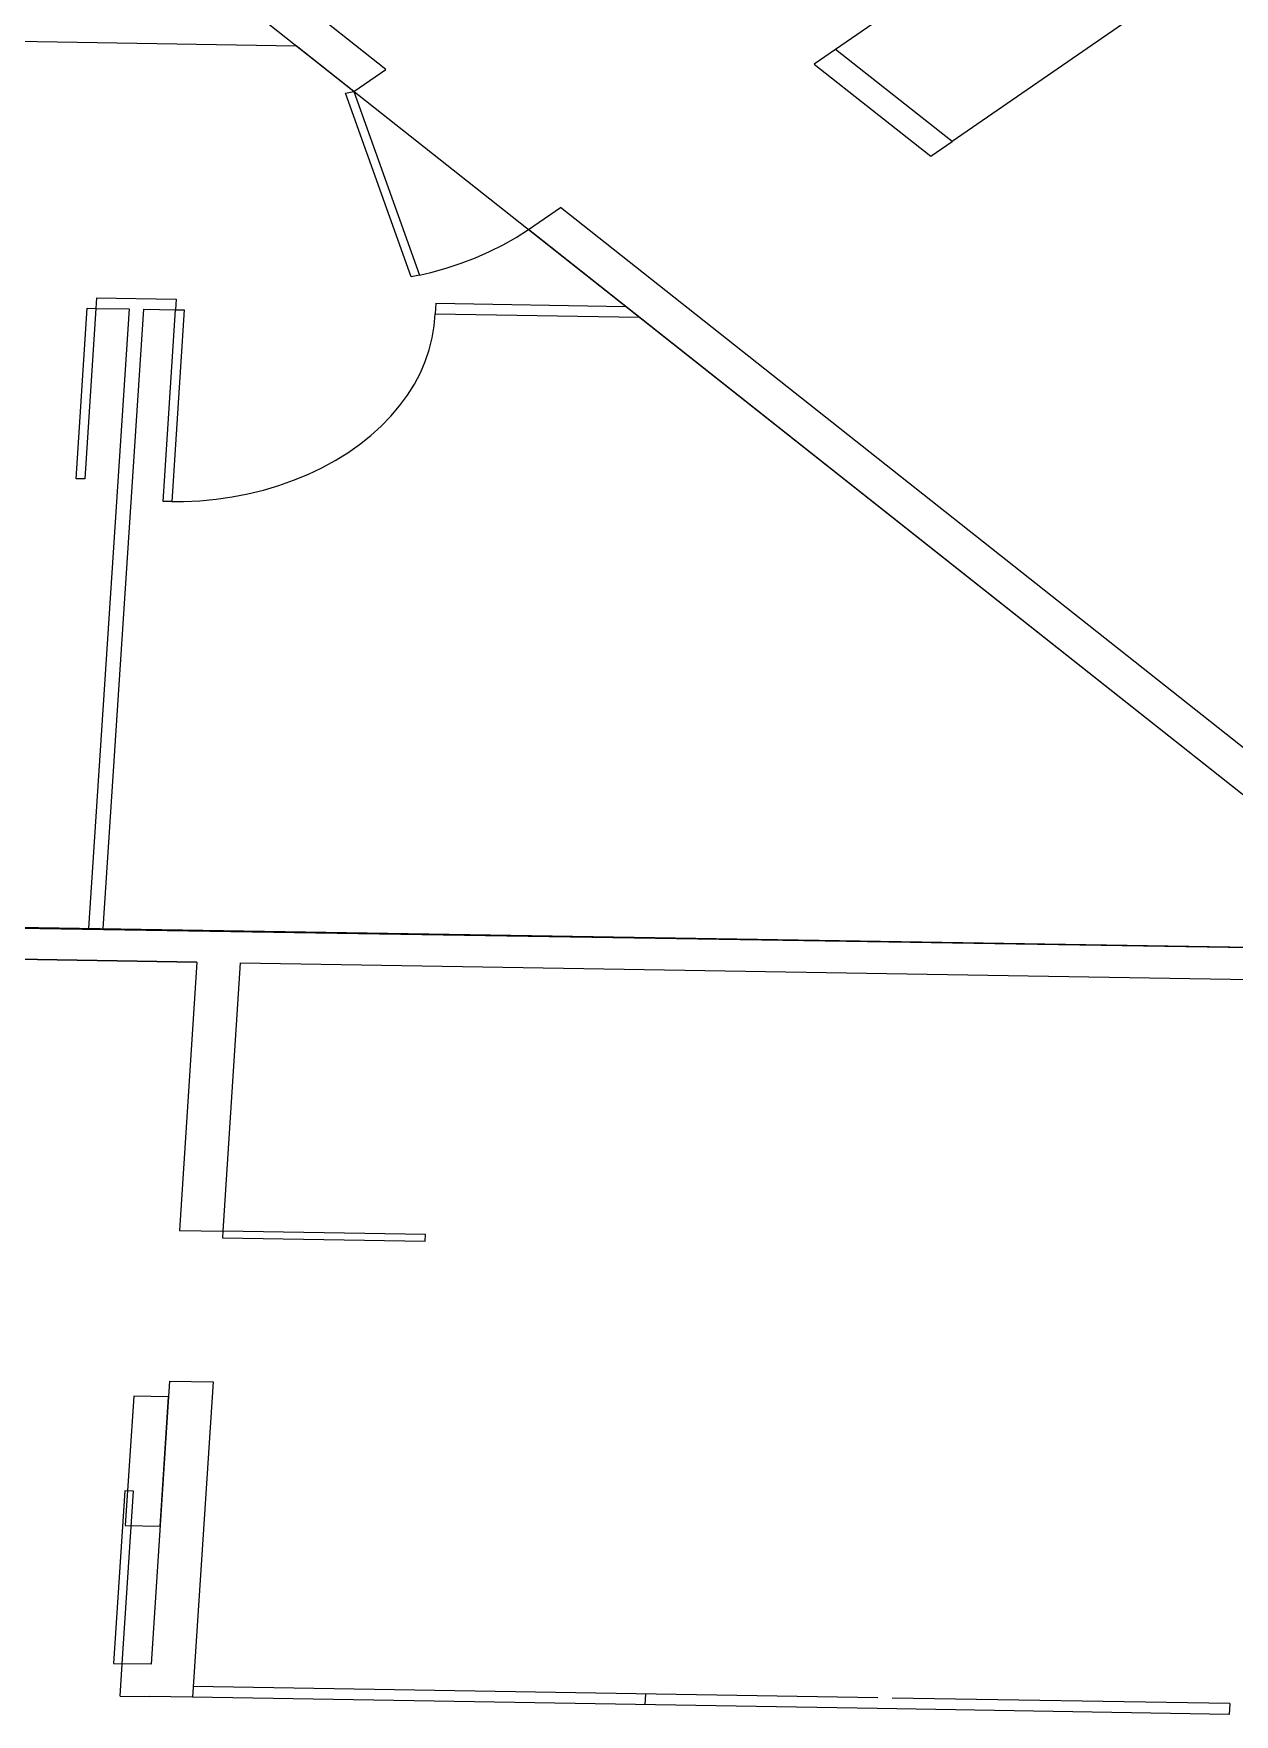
# Model space of a CAD drawing. Extents: x -68 to 264, y 51 to 115.
# Drawn here: x -26.17 to -21.4, y 68.58 to 75.26 of the extents above; entities that cross this region are included whole.
import ezdxf

# ---------------------------------------------------------------- set-up
doc = ezdxf.new("R2010")
doc.units = 0
doc.layers.get('0').update_dxf_attribs({"linetype": 'CONTINUOUS'})

msp = doc.modelspace()

# ---------------------------------------------------------------- linework, layer by layer
for p, q in [((-24.7687, 75.1208), (-33.8097, 82.2763)), ((-20.5818, 71.6182), (-27.2437, 76.892)), ((-22.3049, 75.6659), (-22.9811, 75.1995)), ((-27.6302, 75.2554), (-25.1247, 75.2145)), ((-21.8414, 75.3004), (-22.5176, 74.8335)), ((-24.8958, 75.0333), (-25.1247, 75.2145)), ((-22.9811, 75.1995), (-23.0656, 75.1412)), ((-22.5176, 74.8335), (-22.9811, 75.1995)), ((-24.8958, 75.0333), (-24.7687, 75.1208)), ((-23.0656, 75.1412), (-22.6022, 74.7751)), ((-24.929, 75.0263), (-24.8958, 75.0333)), ((-24.6673, 74.2957), (-24.929, 75.0263)), ((-24.8958, 75.0333), (-24.634, 74.3027)), ((-22.6022, 74.7751), (-22.5176, 74.8335)), ((-24.2017, 74.4839), (-24.0746, 74.5715)), ((-20.338, 71.6142), (-24.0746, 74.5715)), ((-24.3023, 74.4232), (-24.2508, 74.4524)), ((-24.2508, 74.4524), (-24.2017, 74.4839)), ((-20.5818, 71.6182), (-24.2017, 74.4839)), ((-24.4693, 74.3497), (-24.4117, 74.3718)), ((-24.4117, 74.3718), (-24.356, 74.3963)), ((-24.356, 74.3963), (-24.3023, 74.4232)), ((-24.634, 74.3027), (-24.6673, 74.2957)), ((-24.634, 74.3027), (-24.589, 74.3134)), ((-24.589, 74.3134), (-24.5284, 74.3302)), ((-24.5284, 74.3302), (-24.4693, 74.3497)), ((-25.9992, 73.4933), (-25.9546, 74.1708)), ((-25.9202, 74.1703), (-25.9648, 73.4928)), ((-25.9546, 74.1708), (-25.9202, 74.1703)), ((-25.7887, 74.1681), (-25.9502, 71.7062)), ((-25.9174, 74.2126), (-25.9202, 74.1703)), ((-25.9202, 74.1703), (-25.7887, 74.1681)), ((-25.9174, 74.2126), (-25.6009, 74.2074)), ((-25.7315, 74.1672), (-25.8928, 71.7052)), ((-25.7315, 74.1672), (-25.6037, 74.1651)), ((-25.6009, 74.2074), (-25.6037, 74.1651)), ((-24.57, 74.1906), (-24.5727, 74.1483)), ((-24.57, 74.1906), (-23.8157, 74.1782)), ((-25.6535, 73.4028), (-25.6037, 74.1651)), ((-25.5693, 74.1645), (-25.6191, 73.4023)), ((-25.6037, 74.1651), (-25.5693, 74.1645)), ((-24.5838, 74.0531), (-24.5762, 74.1006)), ((-24.5762, 74.1006), (-24.5727, 74.1483)), ((-24.5727, 74.1483), (-23.7611, 74.135)), ((-24.5955, 74.006), (-24.5838, 74.0531)), ((-24.6113, 73.9595), (-24.5955, 74.006)), ((-24.6547, 73.8689), (-24.631, 73.9137)), ((-24.631, 73.9137), (-24.6113, 73.9595)), ((-24.6822, 73.8252), (-24.6547, 73.8689)), ((-24.7481, 73.742), (-24.7134, 73.7828)), ((-24.7134, 73.7828), (-24.6822, 73.8252)), ((-24.8277, 73.6653), (-24.7863, 73.7027)), ((-24.7863, 73.7027), (-24.7481, 73.742)), ((-24.8723, 73.6299), (-24.8277, 73.6653)), ((-25.0227, 73.5369), (-24.97, 73.5656)), ((-24.97, 73.5656), (-24.9198, 73.5966)), ((-24.9198, 73.5966), (-24.8723, 73.6299)), ((-25.1347, 73.4873), (-25.0777, 73.5108)), ((-25.0777, 73.5108), (-25.0227, 73.5369)), ((-25.9648, 73.4928), (-25.9992, 73.4933)), ((-25.3789, 73.4211), (-25.316, 73.4333)), ((-25.316, 73.4333), (-25.2542, 73.4485)), ((-25.2542, 73.4485), (-25.1937, 73.4665)), ((-25.1937, 73.4665), (-25.1347, 73.4873)), ((-25.6191, 73.4023), (-25.6535, 73.4028)), ((-25.6191, 73.4023), (-25.5717, 73.4026)), ((-25.5717, 73.4026), (-25.507, 73.4057)), ((-25.507, 73.4057), (-25.4427, 73.4119)), ((-25.4427, 73.4119), (-25.3789, 73.4211)), ((-34.6191, 71.8397), (-20.5818, 71.6182)), ((-33.3545, 71.8275), (-20.5818, 71.6182)), ((-31.0944, 71.6626), (-25.5194, 71.5712)), ((-25.5194, 71.5712), (-28.968, 71.6277)), ((-25.5194, 71.5712), (-25.5887, 70.5044)), ((-25.3469, 71.5683), (-25.416, 70.5016)), ((-25.3469, 71.5683), (-17.0461, 71.4322)), ((-25.5887, 70.5044), (-25.416, 70.5016)), ((-25.416, 70.5016), (-25.4176, 70.4759)), ((-24.61, 70.4883), (-25.416, 70.5016)), ((-25.4176, 70.4759), (-24.6117, 70.4627)), ((-24.6117, 70.4627), (-24.61, 70.4883)), ((-25.6276, 69.9056), (-25.7007, 68.7806)), ((-25.6276, 69.9056), (-25.4548, 69.9028)), ((-25.4548, 69.9028), (-25.536, 68.649)), ((-25.7699, 69.8462), (-25.8034, 69.3321)), ((-25.6316, 69.8439), (-25.7699, 69.8462)), ((-25.665, 69.3298), (-25.6316, 69.8439)), ((-25.806, 69.4694), (-25.8507, 68.7831)), ((-25.8161, 68.7825), (-25.7714, 69.4689)), ((-25.7714, 69.4689), (-25.806, 69.4694)), ((-25.8034, 69.3321), (-25.665, 69.3298)), ((-25.8507, 68.7831), (-25.8161, 68.7825)), ((-25.8245, 68.6537), (-25.8161, 68.7825)), ((-25.7007, 68.7806), (-25.8161, 68.7825)), ((-22.8133, 68.6471), (-25.5332, 68.6919)), ((-25.8245, 68.6537), (-25.7091, 68.6518)), ((-25.536, 68.649), (-25.7091, 68.6518)), ((-22.816, 68.6042), (-25.536, 68.649)), ((-23.7368, 68.6623), (-23.7395, 68.6194)), ((-21.4147, 68.6241), (-22.7556, 68.6462)), ((-21.4147, 68.6241), (-21.4172, 68.5812)), ((-21.4172, 68.5812), (-22.816, 68.6042))]:
    msp.add_line(p, q)

doc.saveas('drawing.dxf')
